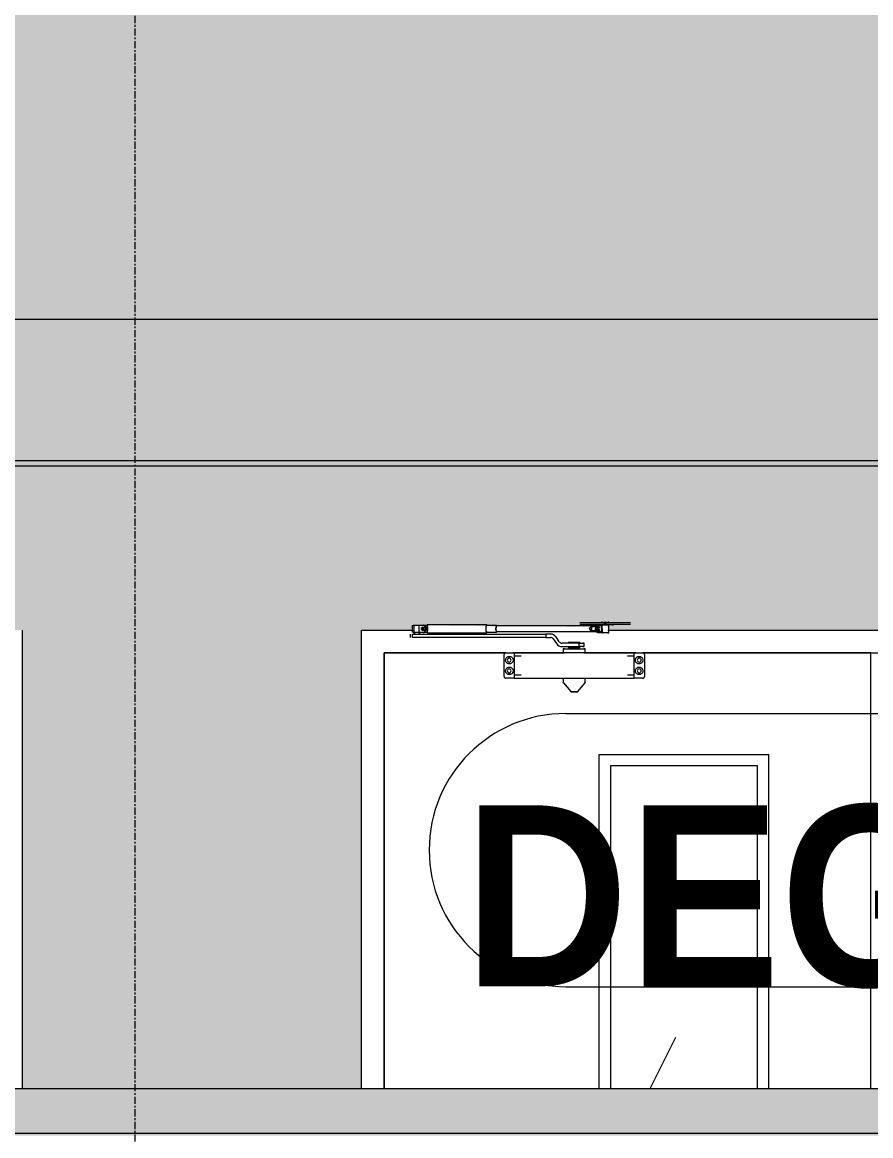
# Model space of a CAD drawing. Header units: millimetres. Extents: x 25061 to 259291, y -8723 to 35400.
# Drawn here: x 200511 to 202011, y 3506 to 5475 of the extents above; entities that cross this region are included whole.
import ezdxf

# ---------------------------------------------------------------- set-up
doc = ezdxf.new("R2010")
doc.units = ezdxf.units.MM
doc.linetypes.add('Grid Line', pattern=[22.225, 12.7, -3.175, 3.175, -3.175])
for name, color, linetype, lineweight in [('A-DOOR', 31, 'Continuous', 9), ('A-DOOR-FRAM', 31, 'Continuous', 9), ('A-DOOR-IDEN', 31, 'Continuous', 9), ('A-GLAZ-CWMG', 51, 'Continuous', 9), ('A-WALL', 113, 'Continuous', 9), ('A-WALL-PATT-3', 111, 'Continuous', 5), ('I-WALL', 2, 'Continuous', 9), ('S-GRID-1', 1, 'Grid Line', 9)]:
    doc.layers.add(name, color=color, linetype=linetype, lineweight=lineweight)
doc.styles.add('Arial_B_1', font='arialbd.ttf', dxfattribs={"width": 0.9, "height": 320})

# ---------------------------------------------------------------- blocks, each defined once
blk = doc.blocks.new('FD_07 - DIG_01-1800x2200-CỬA ĐI 2 CÁNH 2-2150742-TKCS_MẶT CẮT 2')
at = {"layer": 'A-DOOR'}
h = blk.add_hatch(dxfattribs=at)
h.set_pattern_fill('FP_35', color=256, style=0, pattern_type=2)
h.set_pattern_definition([(63.435, (-78970.7, 14236.3), (-0.002, 1625.6), [567.96, -3066.99]), (63.435, (-80596.3, 14236.3), (-0.002, 1625.6), [567.96, -3066.99]), (63.435, (-78192.5, 14550.35), (-0.002, 1625.6), [567.96, -3066.99]), (63.435, (-79818.1, 14550.35), (-0.002, 1625.6), [567.96, -3066.99]), (63.435, (-78310.3, 14439.5), (-0.002, 1625.6), [567.96, -3066.99]), (63.435, (-79935.9, 14439.5), (-0.002, 1625.6), [567.96, -3066.99]), (63.435, (-78430.35, 15074.4), (-0.002, 1625.6), [276.06, -3358.9]), (63.435, (-80055.95, 15074.4), (-0.002, 1625.6), [276.06, -3358.9]), (63.435, (-78508.9, 14976.15), (-0.002, 1625.6), [567.96, -3066.99]), (63.435, (-80134.5, 14976.15), (-0.002, 1625.6), [567.96, -3066.99]), (63.435, (-78495, 15046.7), (-0.002, 1625.6), [567.96, -3066.99]), (63.435, (-80120.6, 15046.7), (-0.002, 1625.6), [567.96, -3066.99]), (63.435, (-79150.9, 14737.2), (-0.002, 1625.6), [567.96, -3066.99]), (63.435, (-80776.5, 14737.2), (-0.002, 1625.6), [567.96, -3066.99]), (63.435, (-79137, 14820.35), (-0.002, 1625.6), [567.96, -3066.99]), (63.435, (-80762.6, 14820.35), (-0.002, 1625.6), [567.96, -3066.99]), (63.435, (-79133.3, 14880.3), (-0.002, 1625.6), [567.96, -3066.99]), (63.435, (-80758.9, 14880.3), (-0.002, 1625.6), [567.96, -3066.99])])
h.paths.add_polyline_path([(-79712.2, 2400), (-79452.2, 2400), (-79452.2, 2956.6), (-79712.2, 2956.6), (-79712.2, 2464.8)])
h.paths.add_polyline_path([(-79489.7, 3589.5), (-79452.2, 3589.5), (-79452.2, 4160), (-79712.2, 4160), (-79712.2, 3589.5)])
for p, q in [((-79766.7, 4413.5), (-79766.3, 4413.5)), ((-79766.3, 4413.5), (-79747.1, 4413.5)), ((-79747.1, 4413.5), (-79746.8, 4413.5)), ((-79746.7, 4413.5), (-79741.5, 4413.5)), ((-79741.5, 4413.5), (-79740.4, 4413.5)), ((-79740.4, 4413.5), (-79723.9, 4413.5)), ((-79727.7, 4415.3), (-79727.7, 4413.5)), ((-79721.7, 4413.5), (-79724.2, 4413.5)), ((-79724.2, 4413.5), (-79721.7, 4413.5)), ((-79723.9, 4413.5), (-79719.6, 4413.5)), ((-79723.9, 4413.5), (-79719.6, 4413.5)), ((-79719.6, 4412.5), (-79723.9, 4412.5)), ((-79721.7, 4413.5), (-79723.3, 4413.5)), ((-79723.3, 4413.5), (-79721.7, 4413.5)), ((-79721.7, 4415.3), (-79721.7, 4415.3)), ((-79721.7, 4415.3), (-79721.7, 4415.3)), ((-79721.7, 4413.5), (-79719.2, 4413.5)), ((-79719.2, 4413.5), (-79721.7, 4413.5)), ((-79721.7, 4413.5), (-79720.2, 4413.5)), ((-79720.2, 4413.5), (-79721.7, 4413.5)), ((-79719.6, 4413.5), (-79703.1, 4413.5)), ((-79715.7, 4413.5), (-79715.7, 4415.3)), ((-79703.1, 4413.5), (-79702, 4413.5)), ((-79702, 4413.5), (-79696.8, 4413.5)), ((-79696.7, 4413.5), (-79696.4, 4413.5)), ((-79696.4, 4413.5), (-79677.2, 4413.5)), ((-79677.2, 4413.5), (-79676.7, 4413.5)), ((-80066.7, 4393), (-80066.7, 4387)), ((-80062.7, 4409), (-80062.7, 4396)), ((-80062.2, 4393), (-80062.2, 4393)), ((-80062.2, 4393), (-79826.7, 4393)), ((-80062.2, 4387), (-80062.2, 4393)), ((-80061.2, 4409), (-80050.6, 4409)), ((-80050.6, 4396), (-80061.2, 4396)), ((-80060.2, 4409), (-80060.2, 4393)), ((-80059, 4396), (-80059, 4393)), ((-80050.6, 4409), (-80043.5, 4409)), ((-80050.6, 4396), (-80050.6, 4409)), ((-80043.5, 4396), (-80050.6, 4396)), ((-80050.4, 4393), (-80050.4, 4396.2)), ((-80049.2, 4393), (-80049.2, 4396)), ((-80043.5, 4409), (-80042.9, 4409)), ((-80043.5, 4409), (-80036.6, 4409)), ((-80042.9, 4396), (-80043.5, 4396)), ((-80036.6, 4396), (-80043.5, 4396)), ((-80036.6, 4396), (-80036.6, 4409)), ((-80036.6, 4408.6), (-80036.6, 4396.4)), ((-80036.6, 4396.4), (-80036.6, 4408.6)), ((-79931.1, 4409.5), (-80035.7, 4409.5)), ((-80035.7, 4395.5), (-79931.1, 4395.5)), ((-79913.7, 4408.5), (-79931.1, 4408.5)), ((-79931.1, 4396.5), (-79913.7, 4396.5)), ((-79727.3, 4407.5), (-79913.7, 4407.5)), ((-79913.7, 4397.5), (-79727.3, 4397.5)), ((-79818.3, 4393), (-79826.7, 4393)), ((-79826.7, 4393), (-79826.7, 4387)), ((-79818.3, 4393), (-79818.3, 4393)), ((-79766.7, 4410.5), (-79766.3, 4410.5)), ((-79766.3, 4410.5), (-79747.1, 4410.5)), ((-79747.1, 4410.5), (-79746.8, 4410.5)), ((-79746.7, 4410.5), (-79741.5, 4410.5)), ((-79745.8, 4406.5), (-79738.9, 4406.5)), ((-79745.8, 4406.5), (-79745.8, 4398.5)), ((-79738.9, 4398.5), (-79745.8, 4398.5)), ((-79741.5, 4410.5), (-79740.4, 4410.5)), ((-79740.4, 4410.5), (-79723.9, 4410.5)), ((-79738.9, 4406.5), (-79737.7, 4406.5)), ((-79737.7, 4398.5), (-79738.9, 4398.5)), ((-79737.7, 4406.5), (-79733, 4406.5)), ((-79733, 4398.5), (-79737.7, 4398.5)), ((-79736.1, 4406.5), (-79737.3, 4406.5)), ((-79737.3, 4398.5), (-79736.1, 4398.5)), ((-79736.7, 4409.5), (-79734.7, 4409.5)), ((-79734.7, 4409.5), (-79736.7, 4409.5)), ((-79733, 4406.5), (-79736.1, 4406.5)), ((-79736.1, 4398.5), (-79733, 4398.5)), ((-79732.7, 4409.5), (-79734.7, 4409.5)), ((-79732.7, 4409.5), (-79727, 4409.5)), ((-79727, 4395.5), (-79732.7, 4395.5)), ((-79731.3, 4403.9), (-79731.3, 4405.8)), ((-79731.3, 4399.2), (-79731.3, 4401)), ((-79728.2, 4409.5), (-79728.2, 4395.5)), ((-79727.2, 4395.5), (-79726.5, 4395.5)), ((-79727, 4409.5), (-79715.5, 4409.5)), ((-79727, 4395.5), (-79727, 4409.5)), ((-79715.5, 4395.5), (-79727, 4395.5)), ((-79726.7, 4410.5), (-79726.7, 4409.5)), ((-79726.5, 4395.5), (-79726.5, 4402.4)), ((-79721.7, 4410.5), (-79724.2, 4410.5)), ((-79724.2, 4410.5), (-79721.7, 4410.5)), ((-79721.7, 4410.5), (-79724.2, 4410.5)), ((-79724.2, 4410.5), (-79721.7, 4410.5)), ((-79723.9, 4410.5), (-79719.6, 4410.5)), ((-79723.9, 4410.5), (-79719.6, 4410.5)), ((-79721.7, 4410.5), (-79719.2, 4410.5)), ((-79719.2, 4410.5), (-79721.7, 4410.5)), ((-79721.7, 4410.5), (-79719.2, 4410.5)), ((-79719.2, 4410.5), (-79721.7, 4410.5)), ((-79719.6, 4410.5), (-79703.1, 4410.5)), ((-79708.7, 4409.5), (-79717, 4409.5)), ((-79716.9, 4395.5), (-79715.2, 4395.5)), ((-79716.8, 4409.5), (-79716.7, 4409.5)), ((-79716.7, 4409.5), (-79716.7, 4410.5)), ((-79715.5, 4409.5), (-79716.5, 4409.5)), ((-79715.2, 4395.5), (-79715.5, 4395.5)), ((-79715.2, 4395.5), (-79715.2, 4409.5)), ((-79708.7, 4409.5), (-79706.7, 4409.5)), ((-79706.7, 4409.5), (-79708.7, 4409.5)), ((-79703.1, 4410.5), (-79702, 4410.5)), ((-79702, 4410.5), (-79696.8, 4410.5)), ((-79696.7, 4410.5), (-79696.4, 4410.5)), ((-79696.4, 4410.5), (-79677.2, 4410.5)), ((-79677.2, 4410.5), (-79676.7, 4410.5)), ((-79826.7, 4387), (-80062.2, 4387)), ((-80062.2, 4387), (-80062.2, 4387)), ((-79826.7, 4387), (-79818.3, 4387)), ((-79813.4, 4384.4), (-79807.6, 4376.1)), ((-79802.7, 4379.6), (-79808.5, 4387.9)), ((-79767.4, 4377), (-79797.8, 4377)), ((-79786.4, 4379), (-79783.7, 4379)), ((-79786.4, 4379), (-79786.4, 4377)), ((-79783.7, 4379), (-79773.7, 4379)), ((-79783.7, 4377), (-79783.7, 4379)), ((-79773.7, 4379), (-79766.3, 4379)), ((-79773.7, 4377), (-79773.7, 4379)), ((-79767.4, 4371), (-79767.4, 4377)), ((-79767.4, 4377), (-79758.9, 4377)), ((-79766.3, 4377), (-79766.3, 4379)), ((-79758.9, 4377), (-79761.1, 4377)), ((-79758.9, 4371), (-79758.9, 4377)), ((-80112.2, 4360), (-80112.2, 3589.5)), ((-79897.4, 4360), (-80112.2, 4360)), ((-79900.4, 4318), (-79900.4, 4357)), ((-79897.4, 4360), (-79885.1, 4360)), ((-79793.3, 4360), (-79885.1, 4360)), ((-79885.1, 4360), (-79883.2, 4360)), ((-79882.7, 4360), (-79882.4, 4360)), ((-79670.4, 4360), (-79882.4, 4360)), ((-79882.4, 4360), (-79882.4, 4359.7)), ((-79882.4, 4359.7), (-79882.4, 4351.1)), ((-79870.4, 4354), (-79882.4, 4354)), ((-79797.8, 4371), (-79767.4, 4371)), ((-79795.9, 4367), (-79795.9, 4360)), ((-79795.3, 4367), (-79795.9, 4367)), ((-79795.9, 4367), (-79757.5, 4367)), ((-79757.5, 4360), (-79795.9, 4360)), ((-79795.9, 4360), (-79795.3, 4360)), ((-79793.3, 4367), (-79795.3, 4367)), ((-79795.3, 4360), (-79793.3, 4360)), ((-79786.4, 4371), (-79786.4, 4369)), ((-79785.1, 4369), (-79786.4, 4369)), ((-79785.4, 4369), (-79785.4, 4367)), ((-79785.1, 4369), (-79785.4, 4369)), ((-79785.4, 4369), (-79785.1, 4369)), ((-79778.7, 4369), (-79785.1, 4369)), ((-79785.1, 4369), (-79782.7, 4369)), ((-79783.7, 4369), (-79785.1, 4369)), ((-79783.7, 4369), (-79783.7, 4371)), ((-79778.7, 4369), (-79783.7, 4369)), ((-79782.7, 4369), (-79774, 4369)), ((-79770, 4369), (-79778.7, 4369)), ((-79773.7, 4369), (-79778.7, 4369)), ((-79774, 4369), (-79770, 4369)), ((-79773.7, 4369), (-79773.7, 4371)), ((-79770, 4369), (-79773.7, 4369)), ((-79766.3, 4369), (-79770, 4369)), ((-79767.7, 4369), (-79768.6, 4369)), ((-79768.6, 4369), (-79767.7, 4369)), ((-79767.7, 4369), (-79767.4, 4369)), ((-79767.4, 4369), (-79767.7, 4369)), ((-79758.9, 4371), (-79767.4, 4371)), ((-79767.4, 4367), (-79767.4, 4369)), ((-79766.3, 4369), (-79766.3, 4371)), ((-79761.1, 4371), (-79758.9, 4371)), ((-79756.8, 4367), (-79759.4, 4367)), ((-79667.6, 4360), (-79759.4, 4360)), ((-79759.4, 4360), (-79756.8, 4360)), ((-79757.5, 4367), (-79756.8, 4367)), ((-79756.8, 4360), (-79757.5, 4360)), ((-79756.8, 4360), (-79756.8, 4367)), ((-79670.4, 4354), (-79682.4, 4354)), ((-79670.4, 4360), (-79670, 4360)), ((-79670.4, 4359.7), (-79670.4, 4360)), ((-79670.4, 4351.1), (-79670.4, 4359.7)), ((-79669.6, 4360), (-79667.6, 4360)), ((-79667.6, 4360), (-79655.4, 4360)), ((-79252.2, 4360), (-79655.4, 4360)), ((-79652.4, 4357), (-79652.4, 4318)), ((-79252.2, 3589.5), (-79252.2, 4360)), ((-79882.4, 4351.1), (-79882.4, 4349.3)), ((-79882.4, 4349.3), (-79882.4, 4325.7)), ((-79670.4, 4349.3), (-79670.4, 4351.1)), ((-79670.4, 4325.7), (-79670.4, 4349.3)), ((-79885.1, 4315), (-79897.4, 4315)), ((-79883.2, 4315), (-79885.1, 4315)), ((-79882.4, 4315), (-79882.7, 4315)), ((-79882.4, 4325.7), (-79882.4, 4323.9)), ((-79882.4, 4323.9), (-79882.4, 4315.3)), ((-79882.4, 4321), (-79870.4, 4321)), ((-79882.4, 4315.3), (-79882.4, 4315)), ((-79882.4, 4315), (-79670.4, 4315)), ((-79795.9, 4315), (-79795.9, 4307.4)), ((-79795.2, 4315), (-79776.4, 4315)), ((-79776.4, 4315), (-79757.5, 4315)), ((-79756.9, 4307.4), (-79756.9, 4315)), ((-79682.4, 4321), (-79670.4, 4321)), ((-79670.4, 4323.9), (-79670.4, 4325.7)), ((-79670.4, 4315.3), (-79670.4, 4323.9)), ((-79670.4, 4315), (-79670.4, 4315.3)), ((-79670, 4315), (-79670.4, 4315)), ((-79667.6, 4315), (-79669.6, 4315)), ((-79655.4, 4315), (-79667.6, 4315)), ((-79795.6, 4306.7), (-79782.6, 4291.3)), ((-79770.1, 4291.3), (-79757.1, 4306.7)), ((-79776.4, 4291), (-79776.4, 4291)), ((-79776.4, 4291), (-79776.4, 4291)), ((-79732.2, 3589.5), (-79732.2, 4180)), ((-79732.2, 4180), (-79432.2, 4180)), ((-79432.2, 3589.5), (-79432.2, 4180)), ((-79712.2, 4160), (-79712.2, 3589.5)), ((-79452.2, 4160), (-79712.2, 4160)), ((-79452.2, 3589.5), (-79452.2, 4160))]:
    blk.add_line(p, q, dxfattribs=at)
at = {"layer": 'A-DOOR', "flags": 128}
for points in [[(-79749.1, 4402.5), (-79749, 4403.3), (-79748.7, 4404), (-79748.2, 4404.7), (-79747.6, 4405.4), (-79746.8, 4406), (-79745.8, 4406.5)], [(-79745.8, 4398.5), (-79746.8, 4399), (-79747.6, 4399.6), (-79748.2, 4400.3), (-79748.7, 4401), (-79749, 4401.7), (-79749.1, 4402.5)], [(-79745.9, 4404.7), (-79746.2, 4404), (-79746.4, 4403.3), (-79746.5, 4402.5)], [(-79746.5, 4402.5), (-79746.4, 4401.7), (-79746.2, 4401), (-79745.9, 4400.3)], [(-79897.4, 4360), (-79898, 4359.9), (-79898.7, 4359.7), (-79899.2, 4359.3), (-79899.7, 4358.9), (-79900.1, 4358.3), (-79900.3, 4357.7), (-79900.4, 4357)], [(-79652.4, 4357), (-79652.4, 4357.7), (-79652.7, 4358.3), (-79653, 4358.9), (-79653.5, 4359.3), (-79654.1, 4359.7), (-79654.7, 4359.9), (-79655.4, 4360)], [(-79900.4, 4318), (-79900.3, 4317.3), (-79900.1, 4316.7), (-79899.7, 4316.1), (-79899.2, 4315.7), (-79898.7, 4315.3), (-79898, 4315.1), (-79897.4, 4315)], [(-79655.4, 4315), (-79654.7, 4315.1), (-79654.1, 4315.3), (-79653.5, 4315.7), (-79653, 4316.1), (-79652.7, 4316.7), (-79652.4, 4317.3), (-79652.4, 4318)], [(-79795.6, 4306.7), (-79795.6, 4306.7), (-79795.7, 4306.8), (-79795.7, 4306.8), (-79795.7, 4306.8), (-79795.7, 4306.9), (-79795.8, 4306.9), (-79795.8, 4307), (-79795.8, 4307), (-79795.8, 4307), (-79795.8, 4307.1), (-79795.8, 4307.1), (-79795.8, 4307.2), (-79795.9, 4307.2), (-79795.9, 4307.3), (-79795.9, 4307.3), (-79795.9, 4307.3), (-79795.9, 4307.4), (-79795.9, 4307.4)], [(-79756.9, 4307.4), (-79756.9, 4307.4), (-79756.9, 4307.3), (-79756.9, 4307.3), (-79756.9, 4307.2), (-79756.9, 4307.2), (-79756.9, 4307.1), (-79756.9, 4307.1), (-79756.9, 4307.1), (-79756.9, 4307), (-79757, 4307), (-79757, 4306.9), (-79757, 4306.9), (-79757, 4306.9), (-79757, 4306.8), (-79757.1, 4306.8), (-79757.1, 4306.7), (-79757.1, 4306.7), (-79757.1, 4306.7)], [(-79781.9, 4291), (-79782, 4291), (-79782, 4291), (-79782.1, 4291), (-79782.1, 4291), (-79782.1, 4291), (-79782.2, 4291), (-79782.2, 4291), (-79782.2, 4291), (-79782.3, 4291.1), (-79782.3, 4291.1), (-79782.3, 4291.1), (-79782.4, 4291.1), (-79782.4, 4291.1), (-79782.4, 4291.1), (-79782.5, 4291.2), (-79782.5, 4291.2), (-79782.5, 4291.2), (-79782.5, 4291.2), (-79782.6, 4291.3), (-79782.6, 4291.3), (-79782.6, 4291.3), (-79782.6, 4291.3)], [(-79776.4, 4291), (-79776.6, 4291), (-79776.8, 4291), (-79777, 4291), (-79777.3, 4291), (-79777.5, 4291), (-79777.7, 4291), (-79777.9, 4291), (-79778.1, 4291), (-79778.3, 4291), (-79778.5, 4291), (-79778.7, 4291), (-79778.9, 4291), (-79779.1, 4291), (-79779.3, 4291), (-79779.5, 4291), (-79779.7, 4291), (-79779.9, 4291), (-79780, 4291), (-79780.2, 4291), (-79780.4, 4291), (-79780.5, 4291), (-79780.7, 4291), (-79780.8, 4291), (-79780.9, 4291), (-79781.1, 4291), (-79781.2, 4291), (-79781.3, 4291), (-79781.4, 4291), (-79781.5, 4291), (-79781.6, 4291), (-79781.6, 4291), (-79781.7, 4291), (-79781.8, 4291), (-79781.8, 4291), (-79781.9, 4291), (-79781.9, 4291), (-79781.9, 4291), (-79781.9, 4291), (-79781.9, 4291)], [(-79781.9, 4291), (-79781.9, 4291), (-79781.9, 4291), (-79781.9, 4291), (-79781.9, 4291), (-79781.8, 4291), (-79781.8, 4291), (-79781.7, 4291), (-79781.7, 4291), (-79781.6, 4291), (-79781.5, 4291), (-79781.4, 4291), (-79781.3, 4291), (-79781.2, 4291), (-79781.1, 4291), (-79781, 4291), (-79780.8, 4291), (-79780.7, 4291), (-79780.6, 4291), (-79780.4, 4291), (-79780.3, 4291), (-79780.1, 4291), (-79779.9, 4291), (-79779.7, 4291), (-79779.6, 4291), (-79779.4, 4291), (-79779.2, 4291), (-79779, 4291), (-79778.8, 4291), (-79778.6, 4291), (-79778.4, 4291), (-79778.2, 4291), (-79778, 4291), (-79777.8, 4291), (-79777.5, 4291), (-79777.3, 4291), (-79777.1, 4291), (-79776.9, 4291), (-79776.7, 4291), (-79776.4, 4291), (-79776.4, 4291)], [(-79776.4, 4291), (-79776.1, 4291), (-79775.9, 4291), (-79775.7, 4291), (-79775.5, 4291), (-79775.3, 4291), (-79775, 4291), (-79774.8, 4291), (-79774.6, 4291), (-79774.4, 4291), (-79774.2, 4291), (-79774, 4291), (-79773.8, 4291), (-79773.6, 4291), (-79773.4, 4291), (-79773.2, 4291), (-79773, 4291), (-79772.9, 4291), (-79772.7, 4291), (-79772.5, 4291), (-79772.4, 4291), (-79772.2, 4291), (-79772.1, 4291), (-79771.9, 4291), (-79771.8, 4291), (-79771.7, 4291), (-79771.6, 4291), (-79771.5, 4291), (-79771.4, 4291), (-79771.3, 4291), (-79771.2, 4291), (-79771.1, 4291), (-79771, 4291), (-79771, 4291), (-79770.9, 4291), (-79770.9, 4291), (-79770.8, 4291), (-79770.8, 4291), (-79770.8, 4291), (-79770.8, 4291)], [(-79770.8, 4291), (-79770.8, 4291), (-79770.8, 4291), (-79770.8, 4291), (-79770.9, 4291), (-79770.9, 4291), (-79771, 4291), (-79771, 4291), (-79771.1, 4291), (-79771.2, 4291), (-79771.2, 4291), (-79771.3, 4291), (-79771.4, 4291), (-79771.5, 4291), (-79771.6, 4291), (-79771.8, 4291), (-79771.9, 4291), (-79772, 4291), (-79772.2, 4291), (-79772.3, 4291), (-79772.5, 4291), (-79772.7, 4291), (-79772.8, 4291), (-79773, 4291), (-79773.2, 4291), (-79773.4, 4291), (-79773.5, 4291), (-79773.7, 4291), (-79773.9, 4291), (-79774.1, 4291), (-79774.4, 4291), (-79774.6, 4291), (-79774.8, 4291), (-79775, 4291), (-79775.2, 4291), (-79775.4, 4291), (-79775.6, 4291), (-79775.9, 4291), (-79776.1, 4291), (-79776.3, 4291), (-79776.4, 4291)], [(-79770.1, 4291.3), (-79770.1, 4291.3), (-79770.1, 4291.3), (-79770.2, 4291.2), (-79770.2, 4291.2), (-79770.2, 4291.2), (-79770.3, 4291.2), (-79770.3, 4291.2), (-79770.3, 4291.1), (-79770.4, 4291.1), (-79770.4, 4291.1), (-79770.4, 4291.1), (-79770.4, 4291.1), (-79770.5, 4291.1), (-79770.5, 4291), (-79770.6, 4291), (-79770.6, 4291), (-79770.6, 4291), (-79770.7, 4291), (-79770.7, 4291), (-79770.7, 4291), (-79770.8, 4291), (-79770.8, 4291)]]:
    blk.add_lwpolyline(points, dxfattribs=at)
at = {"layer": 'A-DOOR'}
for centre, start, end in [((-79891.4, 4347), 0, 180), ((-79891.4, 4347), 180, 0), ((-79661.4, 4347), 0, 180), ((-79661.4, 4347), 180, 0), ((-79891.4, 4328), 0, 180), ((-79891.4, 4328), 180, 0), ((-79661.4, 4328), 0, 180), ((-79661.4, 4328), 180, 0)]:
    blk.add_arc(centre, 3.5, start, end, dxfattribs=at)
for centre, major_axis, ratio, start_param, end_param in [((-80044.7, 4402.5), (0, 2.5), 0.965835, 4.712389, 7.853982), ((-80044.7, 4402.5), (0, 2.5), 0.965835, 1.570796, 4.712389), ((-80044.2, 4402.5), (0, 2.5), 0.965835, 0.523599, 1.570796), ((-80044.2, 4402.5), (0, 2.5), 0.965835, 1.570796, 2.617994), ((-80044.1, 4402.5), (0, 2.5), 0.965835, 0.523599, 1.570796), ((-80044.1, 4402.5), (0, 2.5), 0.965835, 1.570796, 2.617994), ((-80042.3, 4402.5), (0, 2.5), 0.965835, 5.497787, 7.853982), ((-80042.4, 4402.5), (0, 2.5), 0.965835, 5.497787, 7.853982), ((-80044.2, 4402.5), (0, 2.5), 0.965835, 4.712389, 6.544985), ((-80044.1, 4402.5), (0, 2.5), 0.965835, 4.712389, 6.544985), ((-80042.3, 4402.5), (0, 2.5), 0.965835, 1.570796, 3.926991), ((-80044.2, 4402.5), (0, 2.5), 0.965835, 2.879793, 4.712389), ((-80042.4, 4402.5), (0, 2.5), 0.965835, 1.570796, 3.926991), ((-80044.1, 4402.5), (0, 2.5), 0.965835, 2.879793, 4.712389), ((-80041.8, 4402.5), (0, 2.5), 0.965835, 0.523599, 1.570796), ((-80041.8, 4402.5), (0, 2.5), 0.965835, 1.570796, 2.617994), ((-80045.3, 4402.5), (0, 6.79), 0.965835, 4.712389, 5.992125), ((-80045.3, 4402.5), (0, 6.79), 0.965835, 3.432653, 4.712389), ((-80044.8, 4402.5), (0, 6.79), 0.965835, 4.712389, 5.992125), ((-80044.8, 4402.5), (0, 6.79), 0.965835, 3.432653, 4.712389), ((-80041.8, 4402.5), (0, 2.5), 0.965835, 5.759587, 6.544985), ((-80041.8, 4402.5), (0, 2.5), 0.965835, 2.879793, 3.665191), ((-80035.7, 4402.5), (0, 7), 0.259156, 0, 0.50718), ((-80035.7, 4402.5), (0, 7), 0.259156, 2.634413, 3.141593), ((-79931.1, 4402.5), (0, 7), 0.259156, 5.497787, 7.853982), ((-79931.1, 4402.5), (0, 7), 0.259156, 1.570796, 3.926991), ((-79931.1, 4402.5), (0, 6), 0.259156, 5.759587, 7.853982), ((-79931.1, 4402.5), (0, 6), 0.259156, 1.570796, 3.665191), ((-79913.7, 4402.5), (0, 6), 0.259156, 5.759587, 7.853982), ((-79913.7, 4402.5), (0, 6), 0.259156, 1.570796, 3.665191), ((-79913.7, 4402.5), (0, 5), 0.259156, 0, 1.570796), ((-79913.7, 4402.5), (0, 5), 0.259156, 1.570796, 3.141593), ((-79818.3, 4381), (0, 12), 1, 5.323254, 6.283185), ((-79732.7, 4402.5), (0, 7), 0.965835, 0, 1.570796), ((-79732.7, 4402.5), (0, 7), 0.965835, 1.570796, 3.141593), ((-79732.1, 4402.5), (0, 7), 0.965835, 0.261799, 1.570796), ((-79732.1, 4402.5), (0, 7), 0.965835, 1.570796, 2.879793), ((-79734.9, 4402.5), (0, 2.5), 0.965835, 4.712389, 7.853982), ((-79734.9, 4402.5), (0, 2.5), 0.965835, 1.570796, 4.712389), ((-79730.6, 4402.5), (0, 7), 0.965835, 0.523599, 1.308997), ((-79730.6, 4402.5), (0, 7), 0.965835, 1.832596, 2.617994), ((-79730, 4402.5), (0, 7), 0.965835, 0.523599, 1.570796), ((-79734.3, 4402.5), (0, 2.5), 0.965835, 5.759587, 7.853982), ((-79734.3, 4402.5), (0, 2.5), 0.965835, 5.759587, 7.853982), ((-79730, 4402.5), (0, 7), 0.965835, 1.570796, 2.617994), ((-79734.3, 4402.5), (0, 2.5), 0.965835, 1.570796, 3.665191), ((-79734.3, 4402.5), (0, 2.5), 0.965835, 1.570796, 3.665191), ((-79732.8, 4402.5), (0, 2.5), 0.965835, 0.261799, 1.570796), ((-79732.8, 4402.5), (0, 2.5), 0.965835, 0.261799, 1.570796), ((-79732.8, 4402.5), (0, 2.5), 0.965835, 1.570796, 2.879793), ((-79732.8, 4402.5), (0, 2.5), 0.965835, 1.570796, 2.879793), ((-79732.3, 4402.5), (0, 2.5), 0.965835, 0.523599, 1.570796), ((-79732.3, 4402.5), (0, 2.5), 0.965835, 1.570796, 2.617994), ((-79734.3, 4402.5), (0, 2.5), 0.965835, 5.235988, 5.497787), ((-79734.3, 4402.5), (0, 2.5), 0.965835, 5.235988, 5.497787), ((-79734.3, 4402.5), (0, 2.5), 0.965835, 3.926991, 4.18879), ((-79734.3, 4402.5), (0, 2.5), 0.965835, 3.926991, 4.18879), ((-79732.8, 4402.5), (0, 2.5), 0.965835, 5.759587, 6.021386), ((-79732.8, 4402.5), (0, 2.5), 0.965835, 5.759587, 6.021386), ((-79732.8, 4402.5), (0, 2.5), 0.965835, 3.403392, 3.665191), ((-79732.8, 4402.5), (0, 2.5), 0.965835, 3.403392, 3.665191), ((-79730.5, 4402.5), (0, 5), 0.259156, 1.110588, 1.340692), ((-79730.5, 4402.5), (0, 5), 0.259156, 1.8009, 2.031004), ((-79732.3, 4402.5), (0, 2.5), 0.965835, 5.759587, 6.021386), ((-79732.3, 4402.5), (0, 2.5), 0.965835, 3.403392, 3.665191), ((-79727.3, 4402.5), (0, 5), 0.259156, 3.403392, 3.926991), ((-79818.3, 4381), (0, 6), 1, 5.323254, 6.283185), ((-79797.8, 4383), (0, 12), 1, 2.181662, 3.141593), ((-79797.8, 4383), (0, 6), 1, 2.181662, 3.141593)]:
    blk.add_ellipse(centre, major_axis=major_axis, ratio=ratio, start_param=start_param, end_param=end_param, dxfattribs=at)
for points, knots in [([(-80036.6, 4408.6), (-80036.6, 4408.5), (-80036.6, 4408.2), (-80036.6, 4407.8), (-80036.5, 4407.5), (-80036.4, 4407.3), (-80036.4, 4407), (-80036.3, 4406.8), (-80036.3, 4406.7), (-80036.2, 4406.5), (-80036.2, 4406.3), (-80036.1, 4406.1), (-80036, 4405.8), (-80036, 4405.6), (-80035.9, 4405.4), (-80035.9, 4405.3), (-80035.8, 4405), (-80035.8, 4404.8), (-80035.7, 4404.4), (-80035.6, 4404), (-80035.6, 4403.7), (-80035.6, 4403.2), (-80035.5, 4402.8), (-80035.5, 4402.5)], [0, 0, 0, 0, 0.1, 0.2, 0.25, 0.3, 0.35, 0.375, 0.4, 0.425, 0.45, 0.5, 0.55, 0.575, 0.6, 0.625, 0.65, 0.7, 0.75, 0.8, 0.85, 0.9, 1, 1, 1, 1]), ([(-80035.5, 4402.5), (-80035.5, 4402.2), (-80035.6, 4401.8), (-80035.6, 4401.3), (-80035.6, 4401), (-80035.7, 4400.6), (-80035.8, 4400.2), (-80035.8, 4400), (-80035.9, 4399.7), (-80035.9, 4399.6), (-80036, 4399.4), (-80036, 4399.2), (-80036.1, 4398.9), (-80036.2, 4398.7), (-80036.2, 4398.5), (-80036.3, 4398.3), (-80036.3, 4398.2), (-80036.4, 4398), (-80036.4, 4397.7), (-80036.5, 4397.5), (-80036.6, 4397.2), (-80036.6, 4396.8), (-80036.6, 4396.5), (-80036.6, 4396.4)], [0, 0, 0, 0, 0.1, 0.15, 0.2, 0.25, 0.3, 0.35, 0.375, 0.4, 0.425, 0.45, 0.5, 0.55, 0.575, 0.6, 0.625, 0.65, 0.7, 0.75, 0.8, 0.9, 1, 1, 1, 1]), ([(-79897.7, 4347), (-79897.7, 4348.2), (-79897.2, 4350), (-79895.7, 4351.9), (-79894.3, 4352.9), (-79892.6, 4353.5), (-79890.8, 4353.7), (-79889, 4353.4), (-79887.4, 4352.6), (-79886, 4351.4), (-79885.4, 4350.4), (-79885.1, 4349.9)], [0, 0, 0, 0, 0.2, 0.3, 0.4, 0.5, 0.6, 0.7, 0.8, 0.9, 1, 1, 1, 1]), ([(-79667.6, 4349.9), (-79667.1, 4351), (-79665.9, 4352.3), (-79663.7, 4353.4), (-79662, 4353.7), (-79660.2, 4353.5), (-79658.5, 4352.9), (-79657, 4351.9), (-79655.9, 4350.5), (-79655.2, 4348.8), (-79655, 4347.6), (-79655, 4347)], [0, 0, 0, 0, 0.2, 0.3, 0.4, 0.5, 0.6, 0.7, 0.8, 0.9, 1, 1, 1, 1]), ([(-79885.1, 4344.1), (-79885.6, 4343), (-79886.8, 4341.7), (-79889, 4340.6), (-79890.8, 4340.3), (-79892.6, 4340.5), (-79894.3, 4341.1), (-79895.7, 4342.1), (-79896.9, 4343.5), (-79897.6, 4345.2), (-79897.7, 4346.4), (-79897.7, 4347)], [0, 0, 0, 0, 0.2, 0.3, 0.4, 0.5, 0.6, 0.7, 0.8, 0.9, 1, 1, 1, 1]), ([(-79897.7, 4328), (-79897.7, 4329.2), (-79897.2, 4331), (-79895.7, 4332.9), (-79894.3, 4333.9), (-79892.6, 4334.5), (-79890.8, 4334.7), (-79889, 4334.4), (-79887.4, 4333.6), (-79886, 4332.4), (-79885.4, 4331.4), (-79885.1, 4330.9)], [0, 0, 0, 0, 0.2, 0.3, 0.4, 0.5, 0.6, 0.7, 0.8, 0.9, 1, 1, 1, 1]), ([(-79655, 4347), (-79655, 4345.8), (-79655.5, 4344), (-79657, 4342.1), (-79658.5, 4341.1), (-79660.2, 4340.5), (-79662, 4340.3), (-79663.7, 4340.6), (-79665.3, 4341.4), (-79666.7, 4342.6), (-79667.4, 4343.6), (-79667.6, 4344.1)], [0, 0, 0, 0, 0.2, 0.3, 0.4, 0.5, 0.6, 0.7, 0.8, 0.9, 1, 1, 1, 1]), ([(-79667.6, 4330.9), (-79667.1, 4332), (-79665.9, 4333.3), (-79663.7, 4334.4), (-79662, 4334.7), (-79660.2, 4334.5), (-79658.5, 4333.9), (-79657, 4332.9), (-79655.9, 4331.5), (-79655.2, 4329.8), (-79655, 4328.6), (-79655, 4328)], [0, 0, 0, 0, 0.2, 0.3, 0.4, 0.5, 0.6, 0.7, 0.8, 0.9, 1, 1, 1, 1]), ([(-79885.1, 4325.1), (-79885.6, 4324), (-79886.8, 4322.7), (-79889, 4321.6), (-79890.8, 4321.3), (-79892.6, 4321.5), (-79894.3, 4322.1), (-79895.7, 4323.1), (-79896.9, 4324.5), (-79897.6, 4326.2), (-79897.7, 4327.4), (-79897.7, 4328)], [0, 0, 0, 0, 0.2, 0.3, 0.4, 0.5, 0.6, 0.7, 0.8, 0.9, 1, 1, 1, 1]), ([(-79655, 4328), (-79655, 4326.8), (-79655.5, 4325), (-79657, 4323.1), (-79658.5, 4322.1), (-79660.2, 4321.5), (-79662, 4321.3), (-79663.7, 4321.6), (-79665.3, 4322.4), (-79666.7, 4323.6), (-79667.4, 4324.6), (-79667.6, 4325.1)], [0, 0, 0, 0, 0.2, 0.3, 0.4, 0.5, 0.6, 0.7, 0.8, 0.9, 1, 1, 1, 1])]:
    blk.add_open_spline(points, degree=3, knots=knots, dxfattribs=at)
for points in [[(-79885.1, 4349.9), (-79884.9, 4349.4), (-79884.5, 4348.5), (-79884.4, 4347.5), (-79884.4, 4347)], [(-79884.4, 4347), (-79884.4, 4346.5), (-79884.5, 4345.5), (-79884.9, 4344.6), (-79885.1, 4344.1)], [(-79668.3, 4347), (-79668.3, 4347.5), (-79668.2, 4348.5), (-79667.9, 4349.4), (-79667.6, 4349.9)], [(-79667.6, 4344.1), (-79667.9, 4344.6), (-79668.2, 4345.5), (-79668.3, 4346.5), (-79668.3, 4347)], [(-79885.1, 4330.9), (-79884.9, 4330.4), (-79884.5, 4329.5), (-79884.4, 4328.5), (-79884.4, 4328)], [(-79884.4, 4328), (-79884.4, 4327.5), (-79884.5, 4326.5), (-79884.9, 4325.6), (-79885.1, 4325.1)], [(-79668.3, 4328), (-79668.3, 4328.5), (-79668.2, 4329.5), (-79667.9, 4330.4), (-79667.6, 4330.9)], [(-79667.6, 4325.1), (-79667.9, 4325.6), (-79668.2, 4326.5), (-79668.3, 4327.5), (-79668.3, 4328)]]:
    blk.add_open_spline(points, degree=3, dxfattribs=at)
at = {"layer": 'A-DOOR-FRAM'}
for p, q in [((-80112.2, 3589.5), (-80112.2, 4360)), ((-80112.2, 4360), (-79897.4, 4360)), ((-79885.1, 4360), (-79793.3, 4360)), ((-79759.4, 4360), (-79667.6, 4360)), ((-79655.4, 4360), (-78848.9, 4360))]:
    blk.add_line(p, q, dxfattribs=at)
blk = doc.blocks.new('Rectangular Mullion - 40 x 80mm-2340581-TKCS_MẶT CẮT 2')
at = {"layer": 'A-GLAZ-CWMG'}
for points in [[(-69151.9, 3509.9), (-68947.6, 3509.9), (-68947.6, 3589.5), (-91952.6, 3589.5), (-91952.6, 3509.9), (-69549.5, 3509.9)], [(-68947.6, 3505.9), (-68947.6, 3509.9), (-91952.6, 3509.9), (-91952.6, 3505.9), (-69151.9, 3505.9)]]:
    blk.add_hatch(color=256, dxfattribs=at).paths.add_polyline_path(points)
for p, q in [((-91952.6, 3589.5), (-68947.6, 3589.5)), ((-68947.6, 3509.9), (-91952.6, 3509.9))]:
    blk.add_line(p, q, dxfattribs=at)
blk = doc.blocks.new('STN_Door Tag - STN_Door Tag-1788670-TKCS_MẶT CẮT 2')
at = {"layer": 'A-DOOR-IDEN'}
for p, q in [((-93966.7, 3889.1), (-92878.6, 3889.1)), ((-93966.7, 3406.1), (-92878.6, 3406.1))]:
    blk.add_line(p, q, dxfattribs=at)
blk.add_arc((-93966.7, 3647.6), 241.5, 90, 270, dxfattribs=at)

msp = doc.modelspace()

# ---------------------------------------------------------------- hatches: boundary and pattern name
at = {"layer": 'A-WALL-PATT-3'}
for points in [[(201375.5, 4950), (204085.2, 4950), (204085.2, 5800), (197525.2, 5800), (197525.2, 4950), (200580.3, 4950)], [(202965.9, 4690), (203721.2, 4690), (203721.2, 4700), (197891.2, 4700), (197891.2, 4690), (202568.3, 4690)]]:
    msp.add_hatch(color=256, dxfattribs=at).paths.add_polyline_path(points)
h = msp.add_hatch(color=256, dxfattribs=at)
h.paths.add_polyline_path([(197935.6, 2200), (198710.6, 2200), (198710.6, 2956.6), (197935.6, 2956.6), (197935.6, 2464.8)])
h.paths.add_polyline_path([(200580.3, 2200), (201110.6, 2200), (201110.6, 2956.6), (200510.6, 2956.6), (200510.6, 2200)])
h.paths.add_polyline_path([(203684.8, 2200), (203684.8, 2956.6), (202910.6, 2956.6), (202910.6, 2200), (203363.5, 2200)])
h.paths.add_polyline_path([(199117, 4406.5), (199113.8, 4403.3), (199115.2, 4400), (199117, 4400.3), (199117, 4406)])
h.paths.add_polyline_path([(200395.1, 4409), (200400.2, 4402.5), (200400.2, 4400), (200404.3, 4401), (200404.3, 4404), (200403.2, 4405.3), (200401.5, 4405.6), (200395.8, 4408.6)])
h.paths.add_polyline_path([(201517, 4406.5), (201513.8, 4403.3), (201515.2, 4400), (201517, 4400.3), (201517, 4406)])
h.paths.add_polyline_path([(202795.1, 4409), (202800.2, 4402.5), (202800.2, 4400), (202804.3, 4401), (202804.3, 4404), (202803.2, 4405.3), (202801.5, 4405.6), (202795.8, 4408.6)])
h.paths.add_polyline_path([(202965.9, 3589.5), (203724.8, 3589.5), (203724.8, 4690), (197895.2, 4690), (197895.2, 3589.5), (198710.6, 3589.5), (198710.6, 4400), (198801.5, 4401.2), (198803.3, 4409), (198930.4, 4407.4), (198930.9, 4407.7), (198947.8, 4406), (198949, 4407.5), (199124.1, 4406), (199126, 4402.5), (199126, 4400), (199131.6, 4400.8), (199131.3, 4403.8), (199129.6, 4404.3), (199129.6, 4409.5), (199122.4, 4410.5), (199122.4, 4413.5), (199159.6, 4413.5), (199159.6, 4410.5), (199145.7, 4409.5), (199145.9, 4400), (200075.4, 4400.7), (200075.3, 4409.5), (200061.6, 4410.5), (200061.6, 4413.5), (200098.8, 4413.5), (200098.8, 4410.5), (200091.1, 4409.5), (200089.6, 4406), (200090.9, 4402.5), (200091.6, 4400.7), (200091.6, 4400), (200096.4, 4400.3), (200095.9, 4403.8), (200097.4, 4406.5), (200273.4, 4404.7), (200273.7, 4407.7), (200290.7, 4406.7), (200291.2, 4409.5), (200419.7, 4407.8), (200419.7, 4400), (200510.6, 4400), (200510.6, 3589.5), (201110.6, 3589.5), (201110.6, 4400), (201201.5, 4401.2), (201203.3, 4409), (201330.4, 4407.4), (201330.9, 4407.7), (201347.8, 4406), (201349, 4407.5), (201524.1, 4406), (201526, 4402.5), (201526, 4400), (201531.6, 4400.8), (201531.3, 4403.8), (201529.6, 4404.3), (201529.6, 4409.5), (201522.4, 4410.5), (201522.4, 4413.5), (201559.6, 4413.5), (201559.6, 4410.5), (201545.7, 4409.5), (201545.9, 4400), (202475.4, 4400.7), (202475.3, 4409.5), (202461.6, 4410.5), (202461.6, 4413.5), (202498.8, 4413.5), (202498.8, 4410.5), (202491.1, 4409.5), (202489.6, 4406), (202490.9, 4402.5), (202491.6, 4400.7), (202491.6, 4400), (202496.4, 4400.3), (202495.9, 4403.8), (202497.4, 4406.5), (202673.4, 4404.7), (202673.7, 4407.7), (202690.7, 4406.7), (202691.2, 4409.5), (202819.7, 4407.8), (202819.7, 4400), (202910.6, 4400), (202910.6, 3589.5)])
h.paths.add_polyline_path([(201221.1, 4400), (201222.1, 4401.2), (201222.1, 4403.8), (201223.8, 4407.8), (201217.1, 4403.8), (201217, 4401), (201218, 4400), (201219.4, 4400)])
h.paths.add_polyline_path([(199136.3, 4400), (199136.4, 4400.7), (199136.3, 4400.3)])
h.paths.add_polyline_path([(202484.8, 4400), (202485, 4400.7), (202484.8, 4400.3)])
h.paths.add_polyline_path([(202504.3, 4400), (202507.4, 4401.7), (202506, 4405.4), (202504.3, 4406), (202504.3, 4400.3)])
h.paths.add_polyline_path([(198821.1, 4400), (198822.1, 4401.2), (198822.1, 4403.8), (198823.8, 4407.8), (198817.1, 4403.8), (198817, 4401), (198818, 4400), (198819.4, 4400)])
h.paths.add_polyline_path([(200084.8, 4400), (200085, 4400.7), (200084.8, 4400.3)])
h.paths.add_polyline_path([(201536.3, 4400), (201536.4, 4400.7), (201536.3, 4400.3)])
h.paths.add_polyline_path([(200104.3, 4400), (200107.4, 4401.7), (200106, 4405.4), (200104.3, 4406), (200104.3, 4400.3)])
h.paths.add_polyline_path([(200107.1, 4410.5), (200105.6, 4410.5), (200107.1, 4413.5), (200124.8, 4413.5), (200124.8, 4410.5), (200107.4, 4410.5)])
h.paths.add_polyline_path([(202435.6, 4410.5), (202435.6, 4413.5), (202454.9, 4413.5), (202454.9, 4410.5)])
h.paths.add_polyline_path([(199121.3, 4410.5), (199116.1, 4410.5), (199117, 4413.5), (199121.3, 4413.5)])
h.paths.add_polyline_path([(202478.1, 4410.5), (202482.3, 4410.5), (202482.3, 4412.5), (202478.1, 4412.5)])
h.paths.add_polyline_path([(199143.1, 4410.5), (199143.1, 4412.5), (199138.9, 4412.5), (199138.9, 4410.5)])
h.paths.add_polyline_path([(202460.5, 4410.5), (202455.3, 4410.5), (202455.3, 4413.5), (202460.5, 4413.5)])
h.paths.add_polyline_path([(199160.8, 4410.5), (199160.8, 4413.5), (199166, 4413.5), (199166, 4410.5)])
h.paths.add_polyline_path([(202500, 4410.5), (202500, 4413.5), (202505.2, 4413.5), (202504.3, 4410.5)])
h.paths.add_polyline_path([(201574.3, 4410.5), (201566.4, 4410.5), (201566.4, 4413.5), (201585.6, 4413.5), (201585.6, 4410.5)])
h.paths.add_polyline_path([(201513.8, 4410.5), (201496.4, 4410.5), (201496.4, 4413.5), (201515.7, 4413.5), (201514.1, 4410.5)])
h.paths.add_polyline_path([(199166.4, 4410.5), (199166.4, 4413.5), (199185.6, 4413.5), (199185.6, 4410.5)])
h.paths.add_polyline_path([(201517, 4410.5), (201516.1, 4410.5), (201517, 4413.5), (201521.3, 4413.5), (201521.3, 4410.5)])
h.paths.add_polyline_path([(199115.7, 4410.5), (199096.4, 4410.5), (199096.4, 4413.5), (199115.7, 4413.5)])
h.paths.add_polyline_path([(201566, 4410.5), (201560.8, 4410.5), (201560.8, 4413.5), (201566, 4413.5)])
h.paths.add_polyline_path([(201538.9, 4410.5), (201543.1, 4410.5), (201543.1, 4412.5), (201538.9, 4412.5)])
h.paths.add_polyline_path([(202524.8, 4410.5), (202505.6, 4410.5), (202507.1, 4413.5), (202524.8, 4413.5)])
h.paths.add_polyline_path([(200055.3, 4410.5), (200055.3, 4413.5), (200060.5, 4413.5), (200060.5, 4410.5)])
h.paths.add_polyline_path([(200082.3, 4410.5), (200082.3, 4412.5), (200078.1, 4412.5), (200078.1, 4410.5)])
h.paths.add_polyline_path([(200035.6, 4410.5), (200035.6, 4413.5), (200054.9, 4413.5), (200054.9, 4410.5)])
h.paths.add_polyline_path([(200105.2, 4410.5), (200100, 4410.5), (200100, 4413.5), (200105.2, 4413.5)])
h.paths.add_polyline_path([(200182.7, 4700), (203724.8, 4700), (203724.8, 4950), (197895.2, 4950), (197895.2, 4700), (199785.1, 4700)])

# ---------------------------------------------------------------- linework, layer by layer
at = {"layer": 'A-WALL'}
for p, q in [((196291.2, 4700), (209010.2, 4700)), ((209010.2, 4690), (196291.2, 4690)), ((200510.6, 4400), (200510.6, 3589.5)), ((201110.6, 3589.5), (201110.6, 4400)), ((201110.6, 4400), (201201.5, 4400)), ((201219.4, 4400), (201223, 4400)), ((201514.8, 4400), (201517, 4400)), ((201524.7, 4400), (201529.7, 4400)), ((201545.9, 4400), (202475.4, 4400))]:
    msp.add_line(p, q, dxfattribs=at)
at = {"layer": 'I-WALL'}
msp.add_line((197525.2, 4950), (204085.2, 4950), dxfattribs=at)
at = {"layer": 'S-GRID-1'}
msp.add_line((200710.2, -3283.1), (200710.2, 30285.9), dxfattribs=at)

# ---------------------------------------------------------------- block references
at = {"layer": 'A-DOOR'}
msp.add_blockref('FD_07 - DIG_01-1800x2200-CỬA ĐI 2 CÁNH 2-2150742-TKCS_MẶT CẮT 2', (281262.8, 0), dxfattribs=at)
at = {"layer": 'A-DOOR-IDEN'}
msp.add_blockref('STN_Door Tag - STN_Door Tag-1788670-TKCS_MẶT CẮT 2', (295438.2, 363.4), dxfattribs=at)
at = {"layer": 'A-GLAZ-CWMG'}
msp.add_blockref('Rectangular Mullion - 40 x 80mm-2340581-TKCS_MẶT CẮT 2', (281262.8, 0), dxfattribs=at)

# ---------------------------------------------------------------- texts
at = {"layer": 'A-DOOR-IDEN', "insert": (202007.4, 3928), "char_height": 320, "width": 1467.36, "attachment_point": 5, "line_spacing_factor": 0.936439, "style": 'Arial_B_1'}
msp.add_mtext('\\pt7.2,14.4,21.6,28.8,36,43.2,50.4,57.6,64.8,72,79.2,86.4,93.6,100.8,108,115.2,122.4,129.6,136.8,144,151.2,158.4,165.6,172.8,180,187.2,194.4,201.6,208.8,216,223.2,230.4;DEG.01', dxfattribs=at)

doc.saveas('drawing.dxf')
